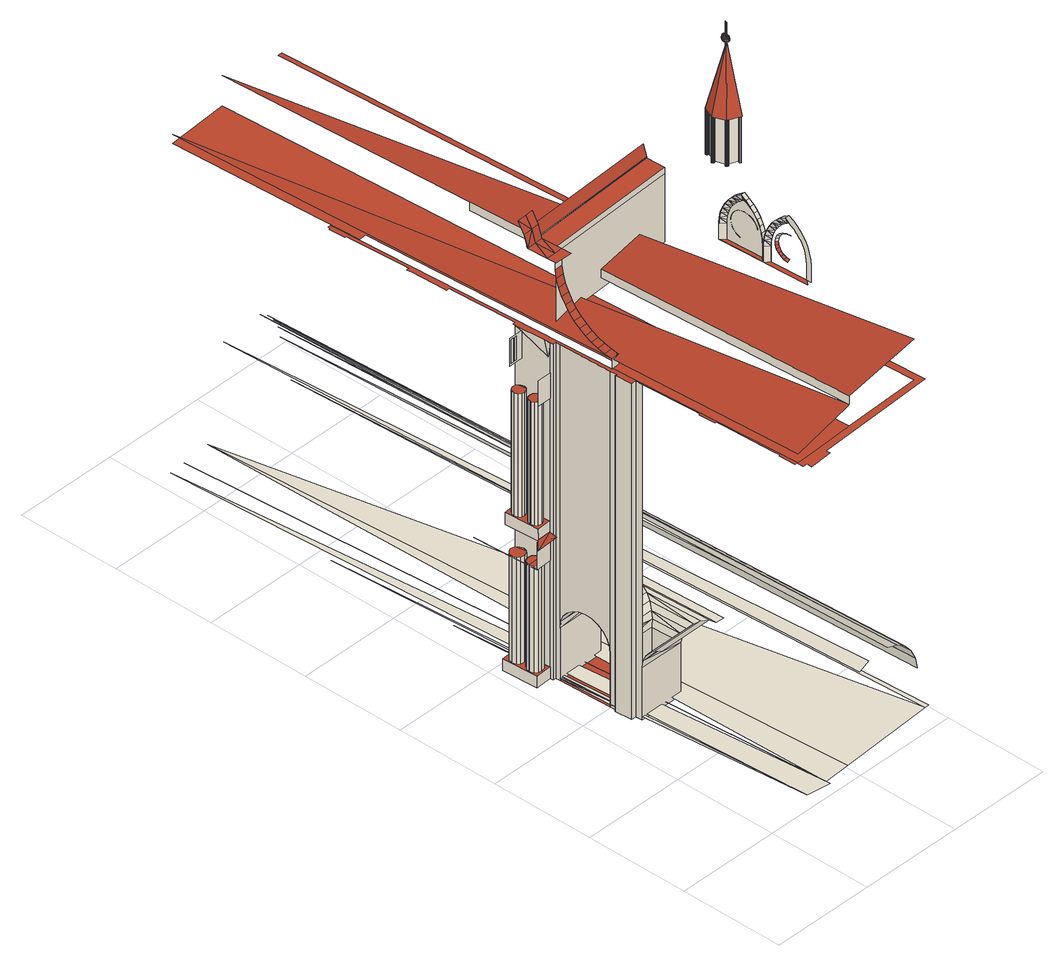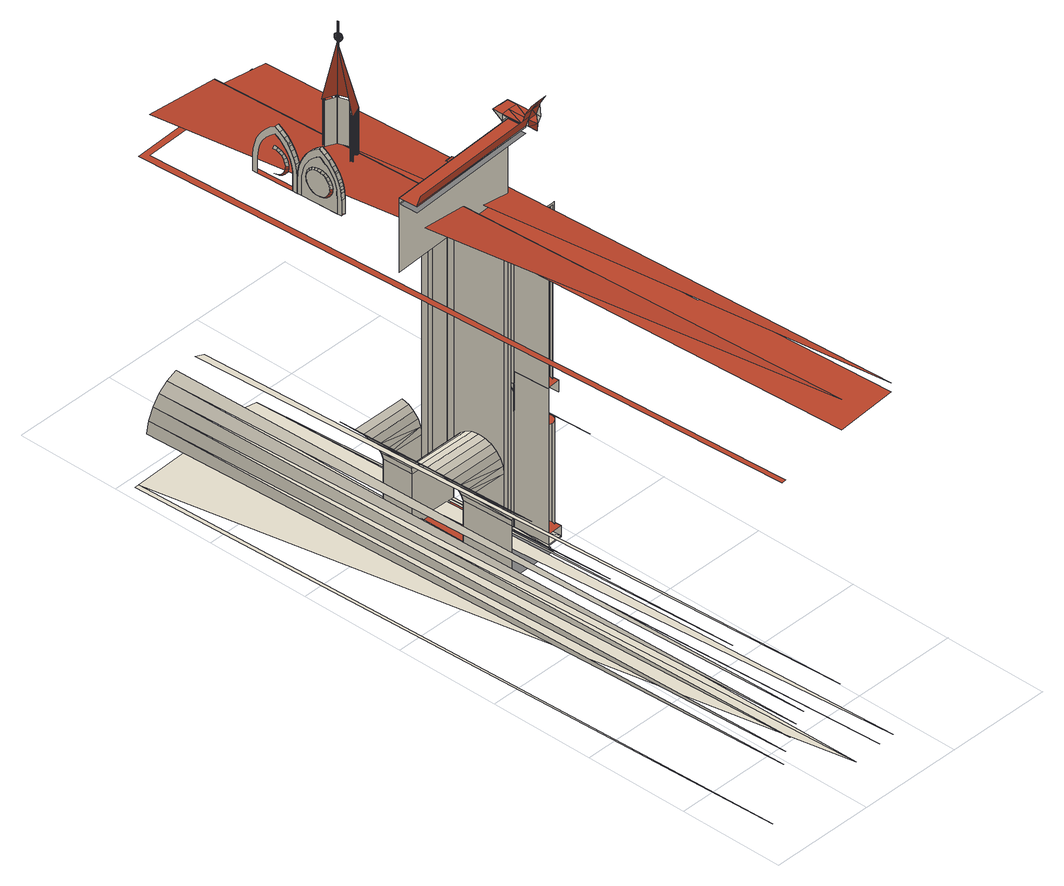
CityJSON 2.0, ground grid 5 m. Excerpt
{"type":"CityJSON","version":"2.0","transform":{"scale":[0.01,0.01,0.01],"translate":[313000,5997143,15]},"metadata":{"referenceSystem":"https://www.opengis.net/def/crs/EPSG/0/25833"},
"CityObjects":{
"building1":{"type":"Building","geometry":[{"type":"MultiSurface","lod":"0","boundaries":[[[0,1,2]],[[3,4,5,6]],[[7,8,6,5]],[[9,10,11]],[[12,11,10]],[[13,14,8,7,15]],[[4,16,17,18]],[[19,17,16,3]],[[20,2,0]],[[0,1,20]],[[18,17,19]],[[21,12,10]],[[19,22,23,24,18]],[[25,26,27,28]],[[0,29,30]],[[26,31,32,27]],[[33,25,28,34]],[[31,35,36,32]],[[37,38,39,40]],[[20,1,2]],[[41,42,43,44]],[[42,45,46,43]],[[47,41,44,48]],[[45,49,50,51,46]],[[52,53,54,55,56,30,57,58,59]],[[60,61,62]],[[63,33,34,64]],[[35,65,66,36]],[[29,0,20]],[[67,12,21]],[[68,69,70,71]],[[72,73,60,62,28,27,32,36,66,74,75]],[[76,47,48,77]],[[78,79,51,50]],[[73,80,1,60]],[[81,39,38,82]],[[2,1,80,83]],[[49,84,78,50]],[[85,68,71,86]],[[69,87,88,70]],[[89,90,91]],[[92,93,94,95]],[[96,29,30,56]],[[57,30,29,97]],[[53,52,98]],[[99,100,101,102]],[[103,2,83,104]],[[105,99,102,106]],[[100,107,108,101]],[[109,63,64,110]],[[97,111,53,98,52,59,58,57]],[[20,1,80]],[[2,20,83]],[[112,113,114,115,65,35,31,26,25,33,63,109,116,117]],[[75,72,118,27,32,36,66,74]],[[119,120,121,122,123,124,125,126,127,128,129,130,131,23,22]],[[65,115,74,66]],[[79,132,133,134,135,136,137,77,48,44,43,46,51,50,78]],[[138,139,140,141,142,143]],[[4,18,24,144,145,15,7,5]],[[146,76,77,137]],[[27,118,147,148,149,110,64,34,28]],[[46,51,79,132,133,134,135,136,137,77,48,44,43]],[[84,150,132,79,78]],[[151,152,150,84,49,45,42,41,47,76,146,153,154]],[[87,155,156,88]],[[157,105,106,158]],[[159,160,161,162]],[[138,143,163,164,165]],[[107,166,167,108]],[[81,168,40,39]],[[169,170,171,172,173,174,86,71,70,88,156]],[[175,176,82,38,37]],[[177,178,179]],[[116,109,110,149]],[[180,165,164,181]],[[182,177,13]],[[115,114,75,74]],[[153,146,137,136]],[[183,184,12]],[[185,186,187,188,189,158,106,102,101,108,167]],[[150,152,133,132]],[[190,191,192,155,87,69,68,85,193,194,195,196]],[[142,163,143]],[[155,192,169,156]],[[100,99,105,157,197,198,199,200,201,202,166,107]],[[203,180,181,204]],[[166,202,185,167]],[[20,80,83]],[[73,81,82,205,206,207,208,209,92,95,104,83,80]],[[210,211,212,213]],[[214,215,208,207,206,205]],[[216,217,218,219,220,221,222,223,224,225,226,227]],[[154,153,136,135]],[[117,116,149,148]],[[152,151,134,133]],[[228,209,229]],[[230,91,90]],[[209,228,231]],[[232,91,233]],[[114,113,234,72,75]],[[235,236,237]],[[238,203,204,239]],[[151,154,135,134]],[[234,118,72]],[[240,147,118,234]],[[112,117,148,147,240]],[[113,112,240,234]],[[241,120,119,215,214]],[[192,191,242,170,169]],[[243,238,239,244]],[[245,246,247]],[[202,201,248,186,185]],[[209,231,227,249,250,251,168,81,73,80,83,104,95,92]],[[252,253,236,235,245,247]],[[254,23,131]],[[81,168,175,176,82]],[[130,254,131]],[[255,256,245,235,237,257]],[[258,243,244,259]],[[246,245,256]],[[260,261,262,263]],[[264,12,67]],[[265,187,186,248,266]],[[201,200,266,248]],[[267,171,170,242,268]],[[247,269,270]],[[191,190,268,242]],[[271,233,91]],[[231,228,250,249,227]],[[272,258,259,273]],[[182,13,15,145]],[[200,199,265,266]],[[274,247,270]],[[269,275,270]],[[190,196,267,268]],[[276,277,278,279]],[[280,272,273,281]],[[236,257,237]],[[279,278,282,283]],[[91,230,271]],[[216,249,227]],[[284,280,281,285]],[[247,246,269]],[[286,247,246]],[[287,284,285,288]],[[289,290,184]],[[291,292,293,294,295,296,297,298,299,250,228,229,209,208,215,119,22,19,3,6,8,14,300,301,302,303,304,305,306,307,308,309,310,311,312,313,314,315,316,317,318,319,320,321,322,323,324,325,326,327,328,140,139,329,330,331,332,333,334,335,336,337,338,339]],[[247,286,252]],[[340,287,288,341]],[[286,247,274]],[[286,247,286,253]],[[275,269,342]],[[343,340,341,344]],[[236,343,344,345]],[[257,236,345]],[[283,282,179,178,346]],[[286,253,246]],[[23,347,144,24]],[[256,348,246]],[[253,286,252]],[[257,345,349,255]],[[176,175,350,351,352,353,354,241,214,205,82]],[[355,177,182]],[[256,255,356,348]],[[349,356,255]],[[357,356,349]],[[269,246,348,358]],[[359,130,129,360]],[[357,348,356]],[[121,361,122]],[[342,269,358,362]],[[120,363,121]],[[346,178,177,355]],[[364,348,357]],[[360,129,128,365]],[[144,354,241,24]],[[366,367,368,369,370,371]],[[372,373,374]],[[365,128,127,375]],[[376,290,377]],[[141,140,328,327,326,325,324,323,378,379,380,381]],[[375,127,126,382]],[[383,347,23,254]],[[382,126,125,384]],[[385,120,241,354]],[[383,254,130,359]],[[384,125,124,386]],[[386,124,123,387]],[[387,123,122,361,388]],[[347,182,145,144]],[[383,355,182,347]],[[355,359,346]],[[359,355,383]],[[360,283,346,359]],[[389,363,120,385]],[[283,365,279]],[[388,361,121,363,389]],[[365,283,360]],[[375,276,279,365]],[[390,376,391]],[[382,392,276,375]],[[382,393,394,392]],[[372,373,374,395]],[[396,388,389]],[[397,385,354,353]],[[396,389,385,397]],[[398,399,400,366]],[[401,387,388,402]],[[388,396,402]],[[387,403,386]],[[404,384,386,403]],[[405,382,384,404]],[[405,406,393,382]],[[407,408,409]],[[410,390,391]],[[411,412,413,414]],[[412,415,416,413]],[[374,411,414,417]],[[418,372,395,419]],[[420,421,399,398]],[[412,422,423,424,413]],[[425,426,427]],[[395,374,417]],[[427,428,429]],[[430,431,432]],[[431,432,433,434]],[[430,432,435]],[[431,430,436]],[[437,438,439,440,441]],[[440,439,438]],[[432,435,442,433]],[[443,444,435]],[[430,435,445]],[[446,447,448,449,437,450,451,452,453,454,455,456,457,444,458,445,430,436,459,460,461,462,463,464,465,466,467,468,469,470,441,471,472,473,474,475,476,477,478,479,434,433,442,480,481,482,483]],[[445,435,444,458]],[[456,443,484]],[[435,485,486,442]],[[435,443,480,442]],[[487,488,489,490,491]],[[444,443,457]],[[455,484,492]],[[493,494,495,496]],[[457,443,456]],[[485,484,481,486]],[[443,484,481,480]],[[450,497,498,499]],[[450,499,438,437]],[[491,490,500,501]],[[453,492,502]],[[456,484,455]],[[497,452,502]],[[496,495,503,504]],[[484,492,482,481]],[[455,492,454]],[[438,449,448,499]],[[505,506,438,499]],[[454,492,453]],[[507,508,499,498]],[[501,500,509,510,511]],[[492,502,483,482]],[[504,503,512,513]],[[499,448,447,446,497,498]],[[453,502,452]],[[498,507,514,447,448,499]],[[502,497,446,483]],[[515,516,510,509]],[[452,497,451]],[[497,450,451]],[[517,518,507]],[[513,512,519,520]],[[508,505,499]],[[520,519,521,522,523]],[[507,517,524,514]],[[525,526,516,515]],[[437,449,438]],[[527,528,517]],[[529,530,526,525]],[[522,521,530,529]],[[517,527,531,524]],[[506,438,449]],[[532,533,527]],[[429,534,535]],[[527,532,536,531]],[[507,518,508]],[[537,538,532]],[[517,539,518]],[[517,528,539]],[[532,537,540,536]],[[449,448,447,448]],[[527,533,528]],[[541,542,537]],[[532,543,533]],[[537,541,544,540]],[[532,538,543]],[[545,541,546]],[[541,547,548,544]],[[541,546,548,544]],[[549,550,438]],[[538,537,542,551]],[[545,546,552]],[[541,553,542]],[[438,506,554,549]],[[547,555,556,548]],[[553,541,545]],[[546,552,557,548]],[[558,559,560,561]],[[562,563,559,558]],[[564,565,566,563,562]],[[567,552,568]],[[561,560,569,570,571]],[[570,569,572,573]],[[545,552,574]],[[565,564,575,576]],[[555,568,577,556]],[[552,568,577,557]],[[449,578,554,506]],[[567,568,579]],[[552,567,574]],[[573,572,580,581]],[[576,575,582,583]],[[535,584,585]],[[581,580,586,587]],[[568,579,588,577]],[[589,590,579]],[[583,582,591,592]],[[567,579,593]],[[594,595,554,506,505,508,518,539,528,533,543,538,551,542,553,545,574,567,593,596,590,597,598,599,600,601,602]],[[506,449,448,447,514,524,531,536,540,544,548,557,577,588,603,604,605,606,607,608,609,578,554,595,594,602,601,600,599,598,597,590,596,593,567,574,545,553,542,551,538,543,533,528,539,518,508,505]],[[563,566,565,576,583,592,610,611,612,613,614,615,616,617,618,619,620,621,622,623,624,625,586,580,572,569,560,559]],[[587,586,625,626]],[[592,591,627,611,610]],[[593,579,590,596]],[[598,589,628]],[[579,589,603,588]],[[626,625,624,623,629]],[[590,589,597]],[[599,628,630]],[[611,627,631,612]],[[597,589,598]],[[589,632,633,603]],[[589,628,604,603]],[[561,571,570,573,581,587,626,629,634,635,636,637,638,639,640,641,642,643,631,627,591,582,575,564,562,558]],[[644,645,646,647,648,649,650,651,652,653,654,655,656,657,658,659,660,661,662,663,664,665,666,667,668,669,670,671,672,673,674,675,676,677,678,679,680,681,682,683,684,685,686,687,688,689,690,691,692,693,694,695,696,697,698,699,700,701,702,703,704,705,706,707,708,709,710,711,712,713,714,715,716,717,718,719,720,721,722,723,724,725,726,727,728,729,730,731,732,733,734,735,736,737,738,739,740,741,742,743,744,745,746,747,748,749,750,751,752,753,754,755,756,757,758,759,760,761,762,763,764,765,766,767,768,769,770,771,772,773,774,775,776,777,778,779,780,781,782,783,784,785,786,787,788,789,790,791,792,793,794,795,796,797,798,799,800,801,802,803,804,805,806,807,808,809,810,811]],[[629,623,622,634]],[[601,630,812]],[[595,813,814,815]],[[598,628,599]],[[595,815,814,550,549,554]],[[813,602,812]],[[612,631,643,613]],[[632,816,817,633]],[[628,630,605,604]],[[599,630,600]],[[600,630,601]],[[634,622,621,636,635]],[[585,818,819]],[[816,812,606,817]],[[630,812,606,605]],[[613,643,642,614]],[[820,815,821,822]],[[813,814,608,607]],[[601,812,602]],[[812,820,822,606]],[[812,813,607,606]],[[823,824,825,826,827,828]],[[620,637,636,621]],[[824,829,830,825]],[[602,813,594]],[[831,823,828,832]],[[813,595,594]],[[826,833,827]],[[833,826,834]],[[829,835,833,834,830]],[[614,642,641,615]],[[836,831,832,837]],[[835,838,839,833]],[[615,641,640,617,616]],[[619,638,637,620]],[[840,836,837,841]],[[578,549,554]],[[838,842,843,839]],[[618,639,638,619]],[[617,640,639,618]],[[844,840,841,845]],[[842,846,847,843]],[[848,849,850,851]],[[849,852,853,850]],[[854,848,851,855]],[[852,856,857,853]],[[858,844,845,859]],[[860,854,855,861]],[[846,862,863,847]],[[856,864,865,857]],[[866,867,868,869,870,871,872,862,846,842,838,835,829,824,823,831,836,840,844,858,873,874,875,876]],[[828,827,833,839,843,847,863,877,878,879,880,881,882,883,884,885,886,887,859,845,841,837,832]],[[888,860,861,889]],[[873,858,859,887]],[[864,890,891,865]],[[862,872,877,863]],[[892,888,889,893]],[[874,873,887,886]],[[890,894,895,891]],[[872,871,878,877]],[[896,892,893,897]],[[875,874,886,885]],[[894,898,899,895]],[[871,870,879,878]],[[851,855,861,889,893,897,900,901,902,903,904,905,906,907,908,909,910,899,895,891,865,857,853,850]],[[876,875,885,884]],[[911,896,897,900]],[[870,869,880,879]],[[898,912,910,899]],[[866,876,884,883]],[[869,868,881,880]],[[867,866,883,882]],[[868,867,882,881]],[[913,911,900,901]],[[912,914,909,910]],[[915,913,901,902]],[[907,916,866,883]],[[914,917,908,909]],[[918,915,902,903]],[[917,916,907,908]],[[919,918,903,904]],[[916,920,906,907]],[[921,919,904,905]],[[920,921,905,906]],[[922,923,883,866]],[[924,925,926,927]],[[925,928,929,926]],[[930,924,927,931]],[[928,932,933,929]],[[916,907,934,935]],[[936,930,931,937]],[[932,938,939,933]],[[940,936,937,941]],[[938,942,943,939]],[[944,940,941,945]],[[942,946,947,943]],[[948,944,945,949]],[[946,950,951,947]],[[922,952,953,954,955,956,957,958,959,960,950,946,942,938,932,928,925,924,930,936,940,944,948,961]],[[962,923,963,949,945,941,937,931,927,926,929,933,939,943,947,951,964,965,966,967,968,969,970,971]],[[961,948,949,963]],[[950,960,964,951]],[[972,973,974,975,976]],[[922,961,963,923]],[[960,959,965,964]],[[952,922,923,962]],[[959,958,966,965]],[[977,978,979,980]],[[978,981,982,979]],[[983,977,980,984]],[[981,985,986,982]],[[953,952,962,971]],[[958,957,967,966]],[[987,983,984,988]],[[985,989,990,986]],[[954,953,971,970]],[[957,956,968,967]],[[955,954,970,969]],[[956,955,969,968]],[[991,987,988,992]],[[989,993,994,990]],[[993,995,996,994]],[[997,972,976,975,998]],[[995,999,1000,996]],[[973,1001,1002,975,974]],[[1003,1004,1005,1006]],[[1007,1003,1006,1008]],[[1009,1010,1004,1003]],[[1006,1005,1011,1012]],[[1004,1013,1014,1005]],[[1015,1009,1003,1007]],[[1008,1006,1012,1016]],[[1010,1017,1013,1004]],[[1005,1014,1018,1011]],[[1019,1007,1008,1020]],[[1021,1022,1010,1009]],[[1023,410,1024]],[[1012,1011,1025,1026]],[[1027,1015,1007,1019]],[[1020,1008,1016,1028]],[[1013,1029,1030,1014]],[[1031,1021,1009,1015]],[[1016,1012,1026,1032]],[[1022,1033,1017,1010]],[[1011,1018,1034,1025]],[[1017,1035,1029,1013]],[[1014,1030,1036,1018]],[[1037,1031,1015,1027]],[[1028,1016,1032,1038]],[[1033,1039,1035,1017]],[[1040,1019,1020,1041]],[[1018,1036,1042,1034]],[[1043,1027,1019,1040]],[[1041,1020,1028,1044]],[[1045,1046,1022,1021]],[[1026,1025,1047,1048]],[[1049,1045,1021,1031]],[[1029,1050,1051,1030]],[[1032,1026,1048,1052]],[[1046,1053,1033,1022]],[[1025,1034,1054,1047]],[[1035,1055,1050,1029]],[[1030,1051,1056,1036]],[[1057,1037,1027,1043]],[[1044,1028,1038,1058]],[[1059,1049,1031,1037]],[[1038,1032,1052,1060]],[[1053,1061,1039,1033]],[[1034,1042,1062,1054]],[[1039,1063,1055,1035]],[[1036,1056,1064,1042]],[[1065,1040,1041,1066]],[[1067,1059,1037,1057]],[[1068,1043,1040,1065]],[[1066,1041,1044,1069]],[[1058,1038,1060,1070]],[[1071,1072,1046,1045]],[[1048,1047,1073,1074]],[[1075,1071,1045,1049]],[[1061,1076,1063,1039]],[[1042,1064,1077,1062]],[[1072,1078,1053,1046]],[[1052,1048,1074,1079]],[[1050,1080,1081,1051]],[[1047,1054,1082,1073]],[[1083,1057,1043,1068]],[[1069,1044,1058,1084]],[[1055,1085,1080,1050]],[[1051,1081,1086,1056]],[[1087,1075,1049,1059]],[[1060,1052,1079,1088]],[[1078,1089,1061,1053]],[[1054,1062,1090,1082]],[[1063,1091,1085,1055]],[[1056,1086,1092,1064]],[[1093,1067,1057,1083]],[[1084,1058,1070,1094]],[[1095,1087,1059,1067]],[[1070,1060,1088,1096]],[[1089,1097,1076,1061]],[[1062,1077,1098,1090]],[[1076,1099,1091,1063]],[[1064,1092,1100,1077]],[[1101,1065,1066,1102]],[[1102,1066,1069,1103]],[[1104,1068,1065,1101]],[[1105,1095,1067,1093]],[[1106,1083,1068,1104]],[[1107,1108,923,922]],[[1103,1069,1084,1109]],[[1110,1111,1072,1071]],[[1112,1110,1071,1075]],[[1111,1113,1078,1072]],[[1114,1115,1116,1117]],[[1118,1114,1117,1119,976]],[[1097,1120,1099,1076]],[[1080,1121,1122,1081]],[[1123,1112,1075,1087]],[[1115,1124,974,1125,1116]],[[1126,1118,976,1119,1127]],[[1085,1128,1121,1080]],[[1081,1122,1086]],[[1113,1129,1089,1078]],[[1130,1093,1083,1106]],[[1124,1131,1132,1125,974]],[[1091,1128,1085]],[[1086,1122,1133,1092]],[[1134,1123,1087,1095]],[[1135,1126,1127,1136]],[[1129,1137,1097,1089]],[[1099,1138,1128,1091]],[[1139,1105,1093,1130]],[[1140,1134,1095,1105]],[[1141,997,998,975,1142]],[[1143,1135,1136,1144,998]],[[1137,1145,1120,1097]],[[1120,1146,1138,1099]],[[1147,1143,998,1144,1148]],[[1149,1140,1105,1139]],[[1150,1151,1110,1112]],[[1151,1152,1111,1110]],[[1153,1150,1112,1123]],[[1152,1154,1113,1111]],[[1155,1153,1123,1134]],[[1154,1156,1129,1113]],[[1157,1155,1134,1140]],[[1156,1158,1137,1129]],[[1159,1160,1161,1162]],[[1160,1163,1164,1161]],[[1165,1159,1162,1166]],[[1163,1167,1168,1164]],[[1169,1165,1166,1170]],[[1167,1171,1172,1168]],[[1171,1173,1174,1172]]],"semantics":{"surfaces":[{"type":"WallSurface"},{"type":"RoofSurface"},{"type":"GroundSurface"}],"values":[0,0,0,0,0,0,0,0,1,0,0,0,0,0,1,0,0,0,0,0,0,0,0,0,0,2,0,0,1,0,0,2,0,1,0,0,0,0,0,0,0,0,0,0,1,0,0,0,0,0,1,0,1,2,1,0,0,1,0,0,0,1,1,0,2,0,0,0,1,0,1,1,2,0,0,1,0,0,0,0,1,0,2,1,0,2,1,0,0,0,0,0,0,0,0,0,1,0,0,0,0,0,1,0,1,1,0,0,0,0,1,1,0,0,0,0,0,0,1,1,1,0,0,1,0,1,1,0,0,0,1,0,0,0,1,0,0,1,0,0,0,0,1,1,1,1,0,1,0,1,0,0,1,1,0,0,0,1,0,1,1,0,2,0,1,0,0,1,0,0,0,1,0,0,0,0,1,1,0,0,0,1,0,0,0,0,0,0,0,0,0,0,0,0,0,0,0,0,0,0,0,0,0,0,0,0,0,0,0,0,0,0,0,0,0,0,0,2,1,1,1,0,0,1,0,0,0,0,0,1,1,0,0,0,0,0,0,0,0,0,0,0,1,0,0,0,0,0,0,0,0,0,1,0,0,0,0,0,0,0,0,1,0,0,0,0,0,0,0,0,1,0,1,0,0,1,0,0,1,0,1,0,0,0,0,0,0,0,0,1,0,0,0,0,0,0,0,0,0,0,0,0,1,0,0,0,0,1,1,0,0,0,0,1,0,0,0,0,0,0,1,0,0,0,0,1,0,0,0,0,0,1,0,0,0,0,0,0,1,0,0,0,0,0,0,0,0,0,0,0,1,0,0,0,0,0,0,0,0,1,0,0,0,0,0,0,0,0,0,0,0,2,2,0,1,0,0,1,0,0,1,0,0,1,0,0,0,0,0,0,0,0,0,0,1,2,0,0,0,0,0,0,0,0,0,0,0,0,1,0,0,0,0,0,0,0,0,0,0,0,0,0,0,0,0,0,0,0,0,0,0,0,0,0,0,0,0,0,0,0,0,0,1,2,0,0,1,0,0,0,0,0,0,0,0,0,0,0,0,0,0,0,0,0,0,0,1,0,1,0,1,0,0,0,1,1,0,0,1,0,0,0,1,1,0,1,1,0,0,0,0,1,1,0,1,0,1,1,0,0,1,0,1,0,0,0,0,1,1,1,1,0,0,0,0,1,1,1,1,1,0,0,1,0,0,0,1,0,0,1,1,0,0,1,1,0,0,0,0,1,1,1,1,0,0,0,0,1,1,1,1,1,0,1,0,1,0,0,0,0,0,1,0,0,0,0,0,1,0,0,0,1,0,0,0,1,1,1,0,0,0,0,1,1,0,1,0,1,0,1,0,0,0,0,0,0,0,0]}}]}
},
"vertices":[
[25,1258,726],[58,1294,691],[58,1294,726],[155,971,1660],[155,971,20],[160,889,20],[160,889,1660],[184,890,20],[184,890,1660],[155,971,34],[164,972,35],[160,889,35],[184,890,36],[186,857,278],[186,857,1660],[186,857,20],[155,971,691],[164,972,691],[164,972,20],[164,972,1660],[137,1263,726],[162,1004,34],[162,1004,1660],[162,1004,278],[162,1004,20],[59,1338,76],[60,1338,76],[60,1338,596],[59,1338,596],[135,1300,736],[66,1297,736],[65,1320,76],[65,1320,596],[63,1355,76],[63,1355,596],[79,1308,76],[79,1308,596],[49,1467,20],[58,1294,20],[58,1294,76],[49,1467,76],[68,1339,789],[68,1338,789],[68,1338,1389],[68,1339,1389],[73,1324,789],[73,1324,1389],[72,1354,789],[72,1354,1389],[85,1313,789],[85,1313,1389],[74,1323,1389],[60,1422,789],[57,1463,789],[57,1463,736],[57,1463,731],[66,1297,731],[66,1297,789],[64,1338,789],[62,1380,789],[58,1294,596],[42,1614,596],[56,1338,596],[75,1369,76],[75,1369,596],[96,1305,76],[96,1305,596],[152,1261,31],[55,1424,76],[60,1407,76],[60,1407,596],[55,1424,596],[129,1339,596],[135,1298,596],[114,1310,596],[126,1324,596],[82,1365,789],[82,1365,1389],[100,1310,1389],[103,1311,1389],[135,1298,691],[135,1298,76],[135,1298,20],[135,1298,726],[100,1310,789],[59,1442,76],[59,1442,596],[74,1395,76],[74,1395,596],[58,1300,29],[49,1467,27],[135,1305,30],[135,1298,1513],[66,1297,1513],[66,1297,1389],[135,1298,1389],[135,1300,731],[135,1300,789],[58,1453,789],[64,1422,789],[69,1407,789],[69,1407,1389],[64,1422,1389],[58,1294,731],[135,1298,731],[67,1437,789],[67,1437,1389],[80,1397,789],[80,1397,1389],[92,1375,76],[92,1375,596],[126,1467,789],[129,1342,76],[129,1341,76],[126,1324,76],[114,1310,76],[110,1371,76],[124,1359,76],[128,1341,596],[152,1261,1660],[152,1261,278],[152,1257,312],[153,1244,343],[153,1224,370],[154,1197,391],[156,1166,404],[157,1132,408],[158,1099,404],[160,1068,391],[161,1041,370],[161,1021,343],[162,1008,312],[115,1315,1389],[125,1327,1389],[128,1342,1389],[123,1357,1389],[112,1367,1389],[97,1370,1389],[177,1009,1710],[177,1009,1660],[182,1010,1660],[217,1011,1660],[217,1011,1710],[207,1011,1710],[395,1003,20],[402,856,20],[97,1370,789],[127,1347,596],[124,1359,596],[110,1371,596],[115,1315,789],[128,1342,789],[125,1327,789],[112,1367,789],[123,1357,789],[92,1391,76],[92,1391,596],[77,1449,789],[77,1449,1389],[68,1441,1523],[68,1441,1639],[79,1441,1639],[79,1441,1523],[216,1023,1712],[215,1047,1716],[175,1045,1716],[95,1394,789],[95,1394,1389],[125,1471,76],[109,1397,596],[118,1407,596],[110,1453,596],[106,1457,596],[88,1461,596],[71,1455,596],[125,1471,20],[135,1305,20],[186,853,312],[403,839,343],[186,840,343],[173,1079,1726],[214,1081,1726],[402,856,278],[104,2425,24],[249,46,44],[110,1399,1389],[118,1408,1389],[113,1446,1389],[107,1450,1389],[92,1454,1389],[125,1428,76],[121,1410,76],[109,1397,76],[71,1455,76],[88,1461,76],[106,1457,76],[119,1445,76],[92,1454,789],[107,1450,789],[119,1440,789],[124,1425,789],[121,1410,789],[110,1399,789],[172,1112,1739],[212,1114,1739],[136,1283,20],[136,1283,691],[136,1283,736],[136,1283,1660],[135,1298,1660],[89,1441,1639],[98,1441,1639],[98,1441,1523],[89,1441,1523],[151,1283,20],[151,1283,1660],[127,1441,1649],[68,1441,1649],[59,1441,1649],[59,1441,1513],[68,1441,1513],[79,1441,1513],[89,1441,1513],[98,1441,1513],[109,1441,1513],[118,1441,1513],[127,1441,1513],[127,1441,1646],[134,1325,1660],[135,1305,1660],[125,1471,28],[135,1307,1585],[136,1283,30],[151,1283,30],[129,1341,596],[120,1250,2083],[162,1295,2048],[165,1250,2083],[170,1143,1756],[210,1145,1756],[129,1342,596],[152,1261,20],[121,1410,596],[169,1172,1776],[209,1174,1776],[117,1295,2083],[157,1396,2083],[112,1394,2083],[121,1410,1389],[127,1447,1649],[125,1471,1660],[125,1471,731],[155,1440,2048],[157,1396,2048],[395,1008,312],[202,1297,2083],[162,1296,2083],[205,1250,2083],[167,1199,1800],[207,1201,1800],[109,1441,1639],[118,1441,1639],[118,1441,1523],[109,1441,1523],[122,1795,27],[119,1440,1389],[124,1425,1389],[119,1445,596],[125,1428,596],[156,1414,2141],[111,1412,2141],[139,1484,28],[166,1223,1826],[206,1225,1826],[154,1456,2127],[110,1442,2194],[461,761,404],[191,761,404],[189,792,391],[448,792,391],[165,1244,1855],[205,1246,1855],[188,819,370],[435,819,370],[164,1262,1886],[204,1264,1886],[155,1441,2083],[163,1278,1923],[203,1280,1923],[91,3259,20],[362,28,46],[97,2001,1660],[98,1995,1660],[106,1829,1660],[107,1817,1660],[121,1818,1660],[122,1795,1660],[138,1508,1660],[139,1484,1660],[125,1483,1660],[199,599,1660],[201,565,1660],[192,564,1660],[197,484,1660],[205,485,1660],[207,451,1660],[218,193,1660],[220,161,1660],[213,160,1660],[217,78,1660],[226,79,1660],[226,76,1660],[227,76,1660],[228,46,1660],[249,46,1660],[249,22,1660],[362,28,1660],[361,49,1660],[955,78,1660],[774,3309,1660],[752,3307,1660],[755,3277,1660],[921,106,1660],[537,90,1660],[525,89,1660],[488,88,1660],[419,84,1660],[259,77,1660],[231,76,1660],[110,2283,1660],[103,2425,1660],[88,2425,1660],[88,2414,1660],[80,2414,1660],[84,2332,1660],[92,2333,1660],[93,2300,1660],[109,2042,1660],[110,2018,1660],[96,2018,1660],[162,1289,1962],[203,1291,1962],[154,1445,2194],[162,1295,2002],[202,1297,2002],[202,1297,2048],[420,839,343],[395,1003,278],[197,1398,2083],[202,1297,2082],[125,1483,20],[139,1484,20],[138,1508,20],[373,1508,20],[384,1261,20],[410,852,312],[201,1318,2083],[201,1318,2082],[196,1416,2141],[412,1020,343],[425,1041,370],[385,1244,343],[194,1447,2194],[384,1257,312],[197,1398,2082],[436,1067,391],[537,90,1766],[66,3227,1705],[115,2283,1705],[182,1010,1705],[231,76,1705],[525,89,1763],[196,1418,2083],[196,1418,2079],[196,1418,2076],[446,1098,404],[361,49,46],[172,3264,21],[371,3249,1660],[66,3227,1660],[115,2283,1660],[150,2285,1660],[448,1132,408],[403,1008,312],[443,1165,404],[384,1261,278],[430,1197,391],[417,1223,370],[402,1244,343],[392,1257,312],[488,55,48],[319,3276,22],[466,727,408],[467,1126,429],[486,706,429],[851,1453,2083],[381,1515,312],[373,1508,278],[537,90,1808],[436,2003,1808],[436,2003,1766],[403,1554,371],[390,1531,344],[414,1583,391],[423,1616,404],[425,1651,408],[442,1678,429],[418,3283,462],[616,61,483],[562,58,462],[955,78,56],[201,1327,2076],[201,1327,2048],[855,1362,2048],[855,1362,2076],[196,1418,2048],[851,1453,2048],[851,1453,2076],[195,1435,2136],[850,1470,2136],[921,106,1861],[371,3249,1808],[201,1327,1712],[855,1362,1712],[855,1362,1862],[730,67,483],[640,3299,462],[784,70,462],[687,3303,429],[831,72,429],[905,761,2091],[885,752,2134],[884,776,2118],[904,777,2118],[905,753,2134],[883,798,2099],[905,753,2096],[901,843,1862],[880,864,1862],[881,846,1862],[891,640,1862],[910,663,1862],[903,799,2099],[882,818,2077],[904,789,2068],[904,776,2080],[900,863,1970],[900,865,1941],[900,865,1940],[900,865,1862],[901,843,1940],[901,842,1958],[901,839,1976],[901,835,1993],[902,829,2010],[902,821,2026],[903,812,2041],[903,801,2055],[904,783,2074],[906,740,2087],[907,726,2077],[907,714,2065],[908,712,2063],[908,702,2052],[909,692,2038],[909,684,2023],[909,676,2008],[910,671,1991],[910,667,1975],[910,664,1958],[910,663,1940],[911,641,1862],[911,641,1940],[911,643,1970],[911,649,1998],[910,658,2026],[910,671,2052],[909,687,2077],[908,707,2099],[907,729,2118],[902,819,2077],[901,835,2052],[901,848,2026],[900,857,1998],[881,834,2052],[882,817,2077],[902,818,2077],[915,750,2030],[906,749,2039],[905,753,2039],[905,767,2038],[914,766,2029],[881,847,2026],[905,757,1902],[914,757,1911],[914,772,1914],[904,775,1905],[880,862,1970],[880,864,1941],[880,864,1940],[904,784,2032],[913,780,2024],[880,856,1998],[913,786,1920],[904,791,1913],[899,887,1940],[899,887,1862],[880,866,1970],[899,888,1958],[903,799,2022],[912,793,2015],[913,787,2020],[912,798,1930],[903,804,1925],[900,867,1970],[903,811,2008],[912,804,2003],[879,871,1998],[898,891,1975],[912,807,1944],[902,815,1939],[911,812,1958],[902,821,1956],[902,815,1940],[899,872,1998],[902,818,1992],[912,810,1989],[879,881,2026],[898,900,2008],[902,822,1974],[911,813,1974],[899,882,2026],[878,894,2052],[898,907,2023],[725,3305,386],[869,74,386],[898,895,2052],[878,910,2077],[897,926,2052],[898,895,1991],[898,911,2077],[877,929,2099],[896,937,2065],[897,916,2038],[897,930,2099],[895,963,2087],[875,951,2118],[876,951,2118],[895,952,2118],[869,1087,1862],[869,1088,1862],[896,936,2063],[874,976,2134],[896,950,2077],[890,1066,1862],[874,975,2134],[894,976,2134],[894,977,2134],[906,917,1967],[898,908,1966],[898,909,1984],[906,918,1983],[906,920,1952],[898,911,1949],[906,927,1938],[897,919,1933],[897,915,1940],[894,985,2091],[873,1000,2118],[897,915,2001],[906,924,1997],[906,921,1990],[897,925,2016],[905,933,2010],[894,977,2096],[905,937,1926],[897,931,1919],[893,1001,2118],[889,1088,1862],[872,1022,2099],[896,939,2028],[905,944,2021],[904,950,1917],[896,946,1909],[751,3307,334],[895,75,334],[895,955,2036],[904,958,2027],[892,1023,2099],[871,1041,2077],[892,1013,2068],[904,965,1912],[895,963,1903],[893,999,2080],[890,1065,1958],[890,1066,1940],[893,1007,2074],[892,1025,2055],[891,1035,2041],[891,1045,2026],[890,1052,2010],[890,1058,1993],[890,1063,1976],[891,1042,2077],[890,1059,2052],[889,1072,2026],[889,1081,1998],[889,1087,1970],[889,1089,1940],[889,1089,1862],[894,977,1902],[894,981,1902],[893,998,1905],[892,1015,1913],[892,1028,1925],[891,1038,1939],[891,1039,1940],[891,1044,1956],[891,1046,1974],[891,1042,1992],[891,1034,2008],[892,1023,2022],[893,1008,2032],[893,991,2038],[894,977,2039],[894,973,2039],[903,974,2030],[903,981,1911],[870,1058,2052],[903,989,2029],[869,1071,2026],[902,996,1914],[870,1057,2052],[890,1058,2052],[902,1004,2024],[902,1011,2020],[901,1017,2015],[901,1027,2003],[900,1034,1989],[900,1037,1974],[900,1036,1958],[901,1031,1944],[901,1022,1930],[902,1010,1920],[905,938,1991],[905,942,1988],[905,945,1990],[905,948,1989],[904,951,1988],[904,954,1985],[904,954,1982],[904,954,1979],[904,952,1976],[905,949,1974],[905,946,1973],[905,943,1974],[905,940,1976],[905,938,1979],[905,934,1979],[906,930,1978],[906,926,1975],[906,924,1972],[906,922,1968],[906,922,1963],[906,923,1959],[906,926,1956],[906,929,1953],[905,933,1952],[905,938,1952],[905,942,1953],[905,943,1956],[905,945,1959],[905,948,1961],[904,951,1961],[904,954,1959],[904,957,1957],[904,958,1954],[904,958,1951],[904,957,1947],[904,954,1945],[904,951,1944],[905,947,1944],[905,944,1941],[905,943,1937],[905,942,1933],[905,943,1929],[905,946,1925],[905,949,1922],[904,953,1921],[904,957,1921],[904,961,1922],[904,965,1924],[904,968,1927],[904,969,1931],[904,967,1934],[904,966,1937],[904,967,1941],[904,969,1944],[903,972,1945],[903,975,1946],[903,979,1945],[903,981,1943],[903,983,1940],[903,983,1936],[903,982,1933],[903,979,1930],[903,980,1926],[903,983,1923],[903,986,1920],[903,990,1918],[902,994,1918],[902,998,1919],[902,1002,1921],[902,1005,1924],[902,1006,1928],[902,1007,1933],[902,1005,1937],[902,1003,1940],[902,1000,1940],[902,997,1942],[902,994,1945],[902,993,1948],[902,994,1951],[902,995,1954],[902,998,1956],[902,1001,1957],[902,1005,1956],[902,1008,1955],[902,1009,1952],[902,1010,1948],[901,1013,1945],[901,1017,1944],[901,1021,1944],[901,1025,1946],[901,1028,1948],[901,1030,1952],[901,1031,1956],[901,1030,1960],[901,1028,1964],[901,1025,1966],[901,1021,1968],[901,1017,1967],[901,1014,1965],[902,1011,1964],[902,1008,1964],[902,1004,1966],[902,1002,1969],[902,1001,1972],[902,1002,1975],[902,1004,1978],[902,1007,1980],[902,1010,1981],[901,1013,1980],[901,1016,1978],[901,1020,1979],[901,1024,1982],[901,1026,1985],[901,1027,1989],[901,1027,1994],[901,1026,1998],[901,1023,2001],[901,1020,2003],[901,1015,2005],[902,1011,2005],[902,1007,2003],[902,1004,2000],[902,1004,1997],[902,1003,1994],[902,1001,1991],[902,998,1990],[902,994,1989],[903,991,1991],[903,989,1993],[903,988,1997],[903,988,2000],[903,989,2003],[902,992,2005],[902,995,2006],[902,996,2010],[902,996,2015],[902,995,2019],[902,992,2022],[903,989,2024],[903,985,2026],[903,980,2026],[903,976,2024],[903,973,2021],[904,971,2018],[904,970,2014],[904,970,2009],[903,973,2008],[903,975,2005],[903,975,2001],[903,975,1998],[903,973,1995],[904,970,1994],[904,966,1993],[904,963,1994],[904,960,1996],[904,959,2000],[904,959,2003],[904,960,2006],[904,958,2010],[904,954,2012],[904,950,2014],[905,946,2014],[905,942,2013],[905,938,2010],[905,936,2007],[905,934,2003],[905,934,1998],[905,936,1994],[869,1080,1998],[869,1086,1970],[869,1088,1940],[869,1087,1940],[870,1070,2026],[889,1071,2026],[764,3308,278],[908,76,278],[869,1085,1970],[889,1088,1940],[889,1086,1970],[868,1120,2442],[867,1122,2442],[867,1122,2217],[867,1121,2217],[868,1121,2217],[868,1120,2217],[867,1124,2442],[867,1124,2217],[869,1119,2442],[869,1119,2217],[867,1126,2217],[867,1125,2217],[867,1126,2442],[870,1118,2442],[870,1118,2217],[868,1127,2442],[868,1127,2217],[872,1117,2442],[872,1117,2217],[869,1129,2442],[869,1129,2217],[874,1117,2442],[874,1117,2217],[871,1130,2442],[871,1130,2217],[889,1067,2442],[888,1069,2442],[888,1069,2217],[889,1067,2217],[888,1070,2442],[888,1070,2217],[890,1065,2442],[890,1065,2217],[888,1072,2442],[888,1072,2217],[876,1117,2442],[876,1117,2217],[891,1064,2442],[891,1064,2217],[872,1130,2442],[872,1130,2217],[889,1074,2442],[889,1074,2217],[881,1124,2442],[881,1125,2442],[880,1127,2442],[879,1129,2442],[878,1130,2442],[876,1130,2442],[874,1131,2442],[877,1118,2442],[879,1119,2442],[880,1120,2442],[881,1122,2442],[874,1131,2217],[876,1130,2217],[878,1130,2217],[879,1129,2217],[880,1127,2217],[881,1125,2217],[881,1124,2217],[881,1122,2217],[880,1120,2217],[879,1119,2217],[877,1118,2217],[893,1064,2442],[893,1064,2217],[890,1075,2442],[890,1075,2217],[895,1063,2442],[895,1063,2217],[892,1076,2442],[892,1076,2217],[897,1063,2442],[897,1063,2217],[893,1077,2442],[893,1077,2217],[898,1064,2217],[900,1065,2217],[901,1067,2217],[902,1068,2217],[902,1070,2217],[902,1072,2217],[901,1074,2217],[900,1075,2217],[899,1076,2217],[897,1077,2217],[895,1077,2217],[898,1064,2442],[895,1077,2442],[900,1065,2442],[897,1077,2442],[901,1067,2442],[900,1075,2442],[899,1076,2442],[902,1068,2442],[902,1070,2442],[901,1074,2442],[902,1072,2442],[902,1171,2442],[902,1171,2217],[891,1173,2442],[890,1175,2442],[890,1175,2217],[891,1173,2217],[890,1176,2442],[890,1176,2217],[892,1171,2442],[892,1171,2217],[890,1178,2442],[890,1178,2217],[948,1054,2217],[948,1054,2442],[893,1170,2442],[893,1170,2217],[891,1180,2442],[891,1180,2217],[895,1170,2442],[895,1170,2217],[892,1181,2442],[892,1181,2217],[897,1169,2442],[897,1169,2217],[893,1183,2442],[893,1183,2217],[898,1170,2442],[898,1170,2217],[895,1183,2442],[895,1183,2217],[903,1173,2442],[904,1174,2442],[904,1176,2442],[904,1178,2442],[903,1180,2442],[902,1181,2442],[901,1182,2442],[899,1183,2442],[897,1183,2442],[900,1170,2442],[903,1173,2217],[900,1170,2217],[897,1183,2217],[899,1183,2217],[901,1182,2217],[902,1181,2217],[903,1180,2217],[904,1178,2217],[904,1176,2217],[904,1174,2217],[866,1124,2442],[889,1065,2442],[945,1119,2743],[949,1122,2762],[944,1122,2743],[941,1044,2442],[941,1046,2442],[941,1046,2217],[941,1044,2217],[941,1047,2442],[941,1047,2217],[943,1042,2442],[943,1042,2217],[941,1049,2442],[941,1049,2217],[944,1041,2442],[944,1041,2217],[942,1051,2442],[942,1051,2217],[946,1041,2442],[946,1041,2217],[943,1052,2442],[943,1052,2217],[944,1054,2442],[944,1054,2217],[891,1182,2442],[946,1126,2743],[946,1054,2442],[946,1054,2217],[948,1039,2442],[949,1117,2743],[929,1119,2787],[929,1119,2782],[931,1114,2782],[931,1114,2787],[930,1119,2792],[932,1115,2792],[929,1124,2787],[929,1124,2782],[934,1110,2782],[934,1110,2787],[931,1119,2777],[932,1115,2777],[930,1124,2792],[934,1110,2792],[931,1124,2777],[935,1111,2777],[933,1120,2797],[934,1116,2797],[930,1129,2787],[930,1129,2782],[976,79,56],[832,3312,29],[938,1106,2782],[937,1106,2787],[933,1124,2797],[936,1112,2797],[934,1120,2772],[935,1116,2772],[931,1129,2792],[938,1107,2792],[932,1129,2777],[938,1108,2777],[934,1124,2772],[937,1112,2772],[934,1128,2797],[939,1109,2797],[934,1128,2772],[936,1120,2800],[937,1117,2800],[940,1110,2772],[936,1124,2800],[939,1114,2800],[933,1134,2787],[933,1134,2782],[942,1104,2782],[942,1104,2787],[934,1133,2792],[937,1120,2769],[938,1117,2769],[942,1105,2792],[934,1133,2777],[943,1105,2777],[937,1124,2769],[940,1115,2769],[937,1127,2800],[941,1112,2800],[936,1132,2797],[943,1107,2797],[936,1131,2772],[943,1108,2772],[938,1126,2769],[942,1113,2769],[941,1121,2803],[941,1119,2803],[938,1130,2800],[940,1123,2803],[942,1117,2803],[944,1110,2800],[936,1138,2787],[936,1138,2782],[947,1103,2782],[947,1103,2787],[937,1137,2792],[939,1129,2769],[945,1111,2769],[937,1137,2777],[947,1104,2792],[942,1121,2766],[942,1119,2766],[947,1104,2777],[941,1125,2803],[944,1115,2803],[942,1123,2766],[943,1118,2766],[939,1135,2797],[947,1106,2797],[939,1134,2772],[948,1107,2772],[942,1125,2766],[945,1117,2766],[942,1127,2803],[946,1114,2803],[941,1132,2800],[948,1109,2800],[941,1132,2769],[948,1111,2769],[943,1127,2766],[946,1116,2766],[945,1122,2805],[946,1121,2805],[946,1120,2805],[945,1123,2805],[943,1129,2803],[946,1124,2805],[950,1190,2442],[950,1190,2217],[947,1119,2805],[941,1141,2787],[941,1140,2782],[941,1139,2792],[941,1139,2777],[944,1121,2742],[945,1120,2742],[945,1120,2862],[944,1121,2862],[944,1122,2742],[944,1122,2862],[944,1128,2766],[947,1122,2765],[947,1121,2765],[942,1137,2797],[945,1119,2742],[945,1119,2862],[944,1124,2742],[944,1124,2862],[947,1123,2765],[942,1137,2772],[946,1125,2805],[946,1118,2742],[946,1118,2862],[948,1121,2765],[944,1134,2800],[945,1125,2742],[945,1125,2862],[944,1133,2769],[947,1124,2765],[947,1125,2805],[945,1130,2803],[950,1205,2442],[949,1127,2743],[946,1126,2742],[946,1126,2862],[946,1129,2766],[948,1124,2765],[947,1127,2742],[947,1127,2862],[947,1126,2805],[946,1141,2792],[946,1142,2787],[946,1142,2782],[946,1139,2797],[946,1140,2777],[947,1135,2800],[946,1138,2772],[948,1131,2803],[947,1134,2769],[944,1194,2442],[943,1196,2442],[943,1196,2217],[944,1194,2217],[943,1197,2442],[943,1197,2217],[945,1192,2442],[945,1192,2217],[943,1199,2442],[943,1199,2217],[947,1191,2442],[947,1191,2217],[944,1201,2442],[944,1201,2217],[945,1202,2442],[945,1202,2217]
]}
